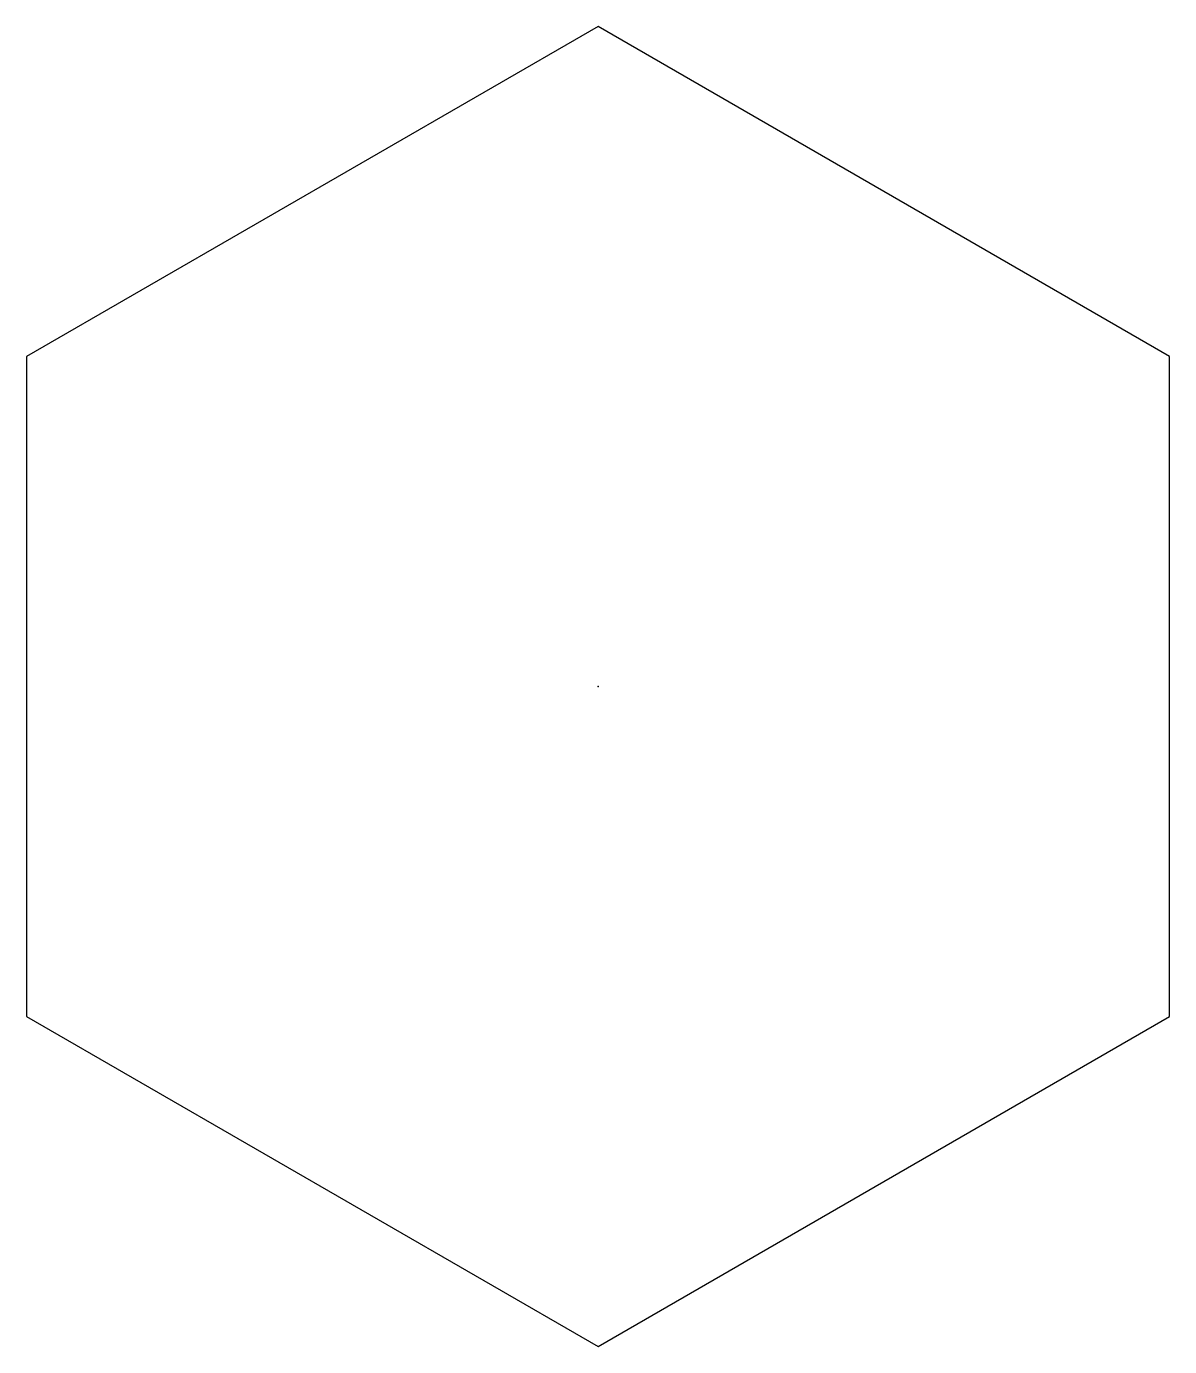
# Model space of a CAD drawing. Header units: millimetres. Extents: x -0.6 to 0.6, y -0.69 to 0.69.
import ezdxf

# ---------------------------------------------------------------- set-up
doc = ezdxf.new("R2010")
doc.units = ezdxf.units.MM
doc.header["$PDSIZE"] = -1

msp = doc.modelspace()

# ---------------------------------------------------------------- linework, layer by layer
at = {"color": 7, "linetype": 'Continuous', "lineweight": 25}
for p, q in [((0, 0.695), (-0.6019, 0.3475)), ((0.6019, 0.3475), (0, 0.695)), ((-0.6019, 0.3475), (-0.6019, -0.3475)), ((0.6019, -0.3475), (0.6019, 0.3475)), ((-0.6019, -0.3475), (0, -0.695)), ((0, -0.695), (0.6019, -0.3475))]:
    msp.add_line(p, q, dxfattribs=at)
at = {"color": 7, "linetype": 'Continuous'}
msp.add_point((0, 0), dxfattribs=at)

doc.saveas('drawing.dxf')
